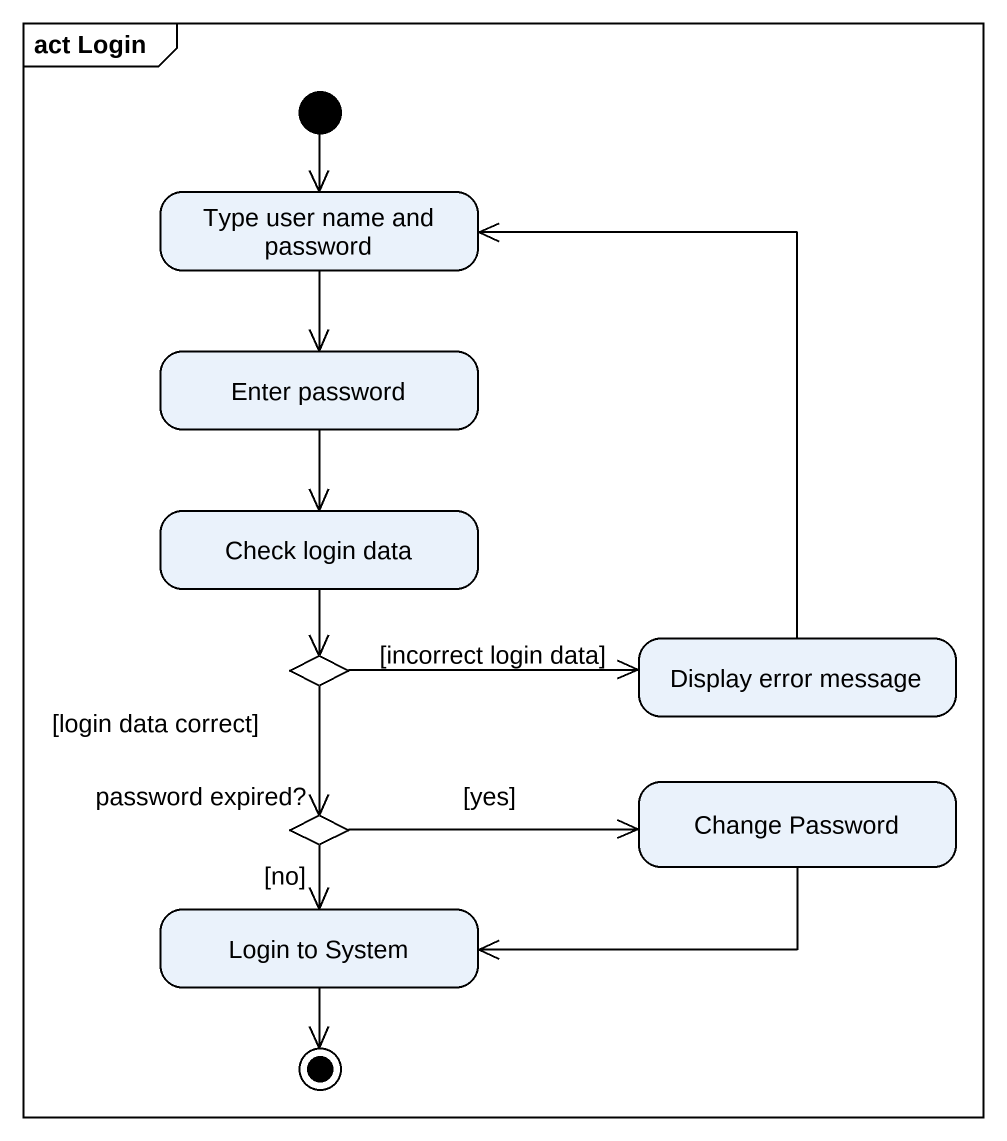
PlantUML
@startuml
mainframe act Login
hide empty description
state "Type user name and password" as Type_user_name_and_password
state "Enter password" as Enter_password
state "Check login data" as Check_login_data
state choice1 <<choice>>
state "Display error message" as Display_error_message
state "Change Password" as Change_Password
state "password expired?" as password_expired <<choice>>
state "Login to System" as Login_to_System
[*] --> Type_user_name_and_password
Type_user_name_and_password --> Enter_password
Enter_password --> Check_login_data
Check_login_data --> choice1
choice1 -right-> Display_error_message : [incorrect login data]
choice1 --> password_expired : [login data correct]
Display_error_message -up-> Type_user_name_and_password
Change_Password -left-> Login_to_System
password_expired -right-> Change_Password : [yes]
password_expired --> Login_to_System : [no]
Login_to_System --> [*]
@enduml
